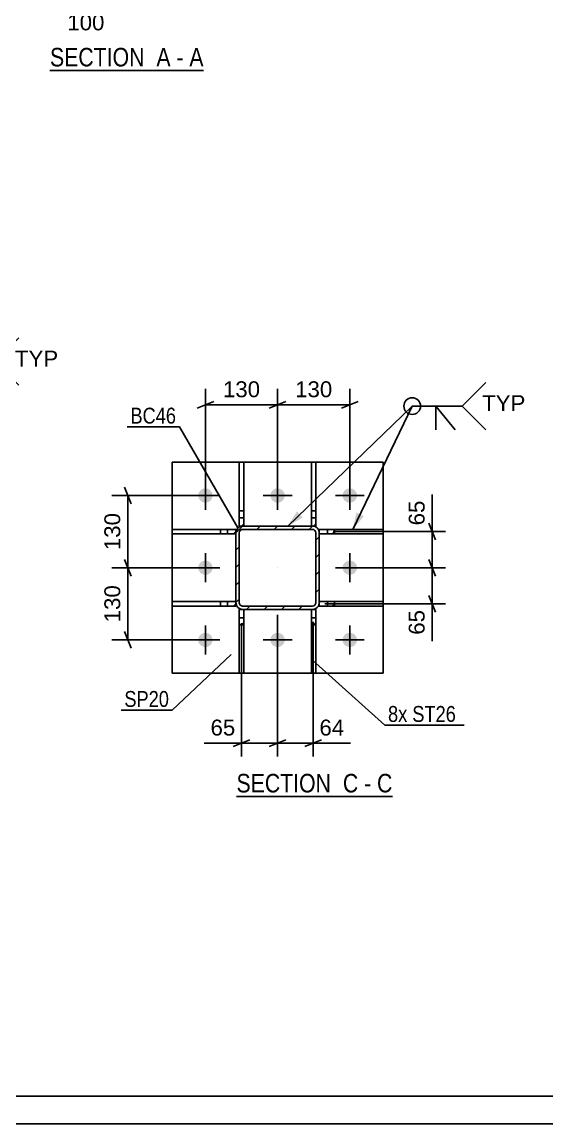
# Model space of a CAD drawing. Header units: millimetres. Extents: x -297 to 544, y -221 to 373.
# Drawn here: x -186.8 to -92.3, y -221.2 to -22.8 of the extents above; entities that cross this region are included whole.
import ezdxf

# ---------------------------------------------------------------- set-up
doc = ezdxf.new("R2010")
doc.units = ezdxf.units.MM
doc.linetypes.add('DXK_LINE_DOT2', pattern=[3.9198, 1.9599, -1.9599])
doc.linetypes.add('DXK_LINE_DOT3', pattern=[5.9187, 2.979, -0.9799, 0.9799, -0.9799])
doc.styles.add('Arial', font='ARIAL.TTF', dxfattribs={"height": 0.2})
doc.styles.add('Arial Narrow', font='ARIALN.TTF', dxfattribs={"height": 0.2})

# ---------------------------------------------------------------- blocks, each defined once
blk = doc.blocks.new('Unknown-284934218-1133')
at = {"color": 5, "linetype": 'Continuous'}
for p, q in [((-291.68, -216.23), (539.32, -216.23)), ((-296.68, -221.23), (544.32, -221.23))]:
    blk.add_line(p, q, dxfattribs=at)
blk = doc.blocks.new('Unknown-284934218-12 - 1900')
at = {"color": 6, "linetype": 'Continuous'}
blk.add_line((-181.77, -31.51), (-154.12, -31.51), dxfattribs=at)
at = {"color": 0, "linetype": 'Continuous'}
for points in [[(-163.66, -30.76), (-163.66, -27.26), (-181.77, -27.26), (-181.77, -30.76)], [(-160.06, -30.76), (-160.06, -27.26), (-162.61, -27.26), (-162.61, -30.76)], [(-157.73, -30.76), (-157.73, -27.26), (-159.01, -27.26), (-159.01, -30.76)], [(-154.12, -30.76), (-154.12, -27.26), (-156.68, -27.26), (-156.68, -30.76)]]:
    blk.add_wipeout(points, dxfattribs=at)
at = {"color": 7, "linetype": 'Continuous', "style": 'Arial Narrow'}
for s, p in [('SECTION ', (-181.77, -30.76)), ('A', (-162.61, -30.76)), ('A', (-156.68, -30.76)), ('-', (-159.01, -30.76))]:
    blk.add_text(s, height=3.34, dxfattribs=at).set_placement(p)
blk = doc.blocks.new('Unknown-284934218-14 - 9223')
at = {"color": 6, "linetype": 'Continuous'}
blk.add_line((-148.19, -162.27), (-120.12, -162.27), dxfattribs=at)
at = {"color": 0, "linetype": 'Continuous'}
for points in [[(-130.08, -161.52), (-130.08, -158.02), (-148.19, -158.02), (-148.19, -161.52)], [(-126.26, -161.52), (-126.26, -158.02), (-129.03, -158.02), (-129.03, -161.52)], [(-123.94, -161.52), (-123.94, -158.02), (-125.21, -158.02), (-125.21, -161.52)], [(-120.12, -161.52), (-120.12, -158.02), (-122.89, -158.02), (-122.89, -161.52)]]:
    blk.add_wipeout(points, dxfattribs=at)
at = {"color": 7, "linetype": 'Continuous', "style": 'Arial Narrow'}
for s, p in [('SECTION ', (-148.19, -161.52)), ('C', (-129.03, -161.52)), ('C', (-122.89, -161.52)), ('-', (-125.21, -161.52))]:
    blk.add_text(s, height=3.34, dxfattribs=at).set_placement(p)
blk = doc.blocks.new('Part-284934218-9298 - 9223')
at = {"linetype": 'Continuous'}
h = blk.add_hatch(dxfattribs=at)
h.set_pattern_fill('', scale=0.7, style=0, pattern_type=0)
h.set_pattern_definition([(45, (-151.0557, -114.149), (-1.5715, 1.5715), [])])
h.paths.add_polyline_path([(-148.29, -114.15), (-151.06, -114.15), (-151.06, -114.95), (-148.29, -114.95)])
at = {"color": 2, "linetype": 'Continuous'}
for p, q in [((-159.79, -114.15), (-151.06, -114.15)), ((-159.79, -114.95), (-159.79, -114.15)), ((-159.79, -114.95), (-151.06, -114.95)), ((-148.29, -114.15), (-151.06, -114.15)), ((-151.06, -114.15), (-151.06, -114.95)), ((-151.06, -114.95), (-148.29, -114.95)), ((-148.29, -114.95), (-148.29, -114.15))]:
    blk.add_line(p, q, dxfattribs=at)
at = {"color": 7, "linetype": 'DXK_LINE_DOT2'}
for p, q in [((-151.06, -114.15), (-148.29, -114.15)), ((-151.06, -114.95), (-148.29, -114.95)), ((-149.79, -114.95), (-149.79, -114.15)), ((-148.29, -114.95), (-148.29, -114.15))]:
    blk.add_line(p, q, dxfattribs=at)
blk = doc.blocks.new('Part-284934218-9300 - 9223')
at = {"linetype": 'Continuous'}
h = blk.add_hatch(dxfattribs=at)
h.set_pattern_fill('', scale=0.7, style=0, pattern_type=0)
h.set_pattern_definition([(45, (-133.294, -114.149), (-1.5715, 1.5715), [])])
h.paths.add_polyline_path([(-130.53, -114.15), (-133.29, -114.15), (-133.29, -114.95), (-130.53, -114.95)])
at = {"color": 7, "linetype": 'DXK_LINE_DOT2'}
for p, q in [((-130.53, -114.15), (-133.29, -114.15)), ((-133.29, -114.95), (-133.29, -114.15)), ((-130.53, -114.95), (-133.29, -114.95)), ((-131.79, -114.95), (-131.79, -114.15))]:
    blk.add_line(p, q, dxfattribs=at)
at = {"color": 2, "linetype": 'Continuous'}
for p, q in [((-133.29, -114.15), (-130.53, -114.15)), ((-133.29, -114.95), (-133.29, -114.15)), ((-130.53, -114.95), (-133.29, -114.95)), ((-130.53, -114.15), (-121.79, -114.15)), ((-130.53, -114.15), (-130.53, -114.95)), ((-121.79, -114.95), (-130.53, -114.95)), ((-121.79, -114.15), (-121.79, -114.95))]:
    blk.add_line(p, q, dxfattribs=at)
blk = doc.blocks.new('Part-284934218-9252 - 9223')
at = {"linetype": 'Continuous'}
h = blk.add_hatch(dxfattribs=at)
h.set_pattern_fill('', scale=0.7, style=0, pattern_type=0)
h.set_pattern_definition([(45, (-147.094, -113.5487), (-1.57154, 1.57154), [])])
h.paths.add_polyline_path([(-134.49, -113.55), (-147.09, -113.55), (-147.55, -113.64), (-147.94, -113.9), (-148.2, -114.29), (-148.29, -114.75), (-148.29, -127.35), (-148.2, -127.81), (-147.94, -128.2), (-147.55, -128.46), (-147.09, -128.55), (-134.49, -128.55), (-134.03, -128.46), (-133.65, -128.2), (-133.39, -127.81), (-133.29, -127.35), (-133.29, -114.75), (-133.39, -114.29), (-133.65, -113.9), (-134.03, -113.64)])
h.paths.add_polyline_path([(-133.94, -114.52), (-133.89, -114.75), (-133.89, -127.35), (-133.94, -127.58), (-134.07, -127.77), (-134.26, -127.9), (-134.49, -127.95), (-147.09, -127.95), (-147.32, -127.9), (-147.52, -127.77), (-147.65, -127.58), (-147.69, -127.35), (-147.69, -114.75), (-147.65, -114.52), (-147.52, -114.32), (-147.32, -114.19), (-147.09, -114.15), (-134.49, -114.15), (-134.26, -114.19), (-134.07, -114.32)])
at = {"color": 7, "linetype": 'DXK_LINE_DOT2'}
for p, q in [((-148.29, -114.75), (-148.2, -114.29)), ((-148.29, -127.35), (-148.29, -114.75)), ((-147.65, -114.52), (-147.69, -114.75)), ((-147.69, -127.35), (-147.69, -114.75)), ((-147.52, -114.32), (-147.65, -114.52)), ((-147.55, -113.64), (-147.09, -113.55)), ((-147.32, -114.19), (-147.52, -114.32)), ((-147.09, -114.15), (-147.32, -114.19)), ((-147.09, -113.55), (-134.49, -113.55)), ((-147.09, -114.15), (-134.49, -114.15)), ((-134.49, -113.55), (-134.03, -113.64)), ((-134.26, -114.19), (-134.49, -114.15)), ((-134.07, -114.32), (-134.26, -114.19)), ((-133.94, -114.52), (-134.07, -114.32)), ((-133.89, -114.75), (-133.94, -114.52)), ((-133.89, -127.35), (-133.89, -114.75)), ((-133.39, -114.29), (-133.29, -114.75)), ((-133.29, -127.35), (-133.29, -114.75)), ((-148.2, -127.81), (-148.29, -127.35)), ((-147.69, -127.35), (-147.65, -127.58)), ((-147.65, -127.58), (-147.52, -127.77)), ((-147.09, -128.55), (-147.55, -128.46)), ((-147.52, -127.77), (-147.32, -127.9)), ((-147.32, -127.9), (-147.09, -127.95)), ((-147.09, -127.95), (-134.49, -127.95)), ((-147.09, -128.55), (-134.49, -128.55)), ((-134.49, -127.95), (-134.26, -127.9)), ((-134.03, -128.46), (-134.49, -128.55)), ((-134.26, -127.9), (-134.07, -127.77)), ((-134.07, -127.77), (-133.94, -127.58)), ((-133.94, -127.58), (-133.89, -127.35)), ((-133.29, -127.35), (-133.39, -127.81))]:
    blk.add_line(p, q, dxfattribs=at)
at = {"color": 2, "linetype": 'Continuous'}
for p, q in [((-148.2, -114.29), (-148.29, -114.75)), ((-148.29, -127.35), (-148.29, -114.75)), ((-147.69, -114.75), (-147.65, -114.52)), ((-147.69, -127.35), (-147.69, -114.75)), ((-147.65, -114.52), (-147.52, -114.32)), ((-147.09, -113.55), (-147.55, -113.64)), ((-147.52, -114.32), (-147.32, -114.19)), ((-147.32, -114.19), (-147.09, -114.15)), ((-147.09, -113.55), (-134.49, -113.55)), ((-147.09, -114.15), (-134.49, -114.15)), ((-134.03, -113.64), (-134.49, -113.55)), ((-134.49, -114.15), (-134.26, -114.19)), ((-134.26, -114.19), (-134.07, -114.32)), ((-134.07, -114.32), (-133.94, -114.52)), ((-133.94, -114.52), (-133.89, -114.75)), ((-133.89, -127.35), (-133.89, -114.75)), ((-133.29, -114.75), (-133.39, -114.29)), ((-133.29, -127.35), (-133.29, -114.75)), ((-148.29, -127.35), (-148.2, -127.81)), ((-147.65, -127.58), (-147.69, -127.35)), ((-147.52, -127.77), (-147.65, -127.58)), ((-147.55, -128.46), (-147.09, -128.55)), ((-147.32, -127.9), (-147.52, -127.77)), ((-147.09, -127.95), (-147.32, -127.9)), ((-147.09, -127.95), (-134.49, -127.95)), ((-147.09, -128.55), (-134.49, -128.55)), ((-134.26, -127.9), (-134.49, -127.95)), ((-134.49, -128.55), (-134.03, -128.46)), ((-134.07, -127.77), (-134.26, -127.9)), ((-133.94, -127.58), (-134.07, -127.77)), ((-133.89, -127.35), (-133.94, -127.58)), ((-133.39, -127.81), (-133.29, -127.35))]:
    blk.add_line(p, q, dxfattribs=at)
at = {"color": 7, "linetype": 'DXK_LINE_DOT3'}
blk.add_line((-140.79, -121.05), (-140.79, -121.05), dxfattribs=at)
at = {"color": 7, "linetype": 'DXK_LINE_DOT2'}
for centre, start, end in [((-147.09, -114.75), 112.5, 157.5), ((-134.49, -114.75), 22.5, 67.5), ((-147.09, -127.35), 202.5, 247.5), ((-134.49, -127.35), 292.5, 337.5)]:
    blk.add_arc(centre, 1.2, start, end, dxfattribs=at)
at = {"color": 2, "linetype": 'Continuous'}
for centre, start, end in [((-147.09, -114.75), 112.5, 157.5), ((-134.49, -114.75), 22.5, 67.5), ((-147.09, -127.35), 202.5, 247.5), ((-134.49, -127.35), 292.5, 337.5)]:
    blk.add_arc(centre, 1.2, start, end, dxfattribs=at)
blk = doc.blocks.new('Part-284934218-9302 - 9223')
at = {"linetype": 'Continuous'}
h = blk.add_hatch(dxfattribs=at)
h.set_pattern_fill('', scale=0.7, style=0, pattern_type=0)
h.set_pattern_definition([(45, (-134.694, -128.5487), (-1.5715, 1.5715), [])])
h.paths.add_polyline_path([(-133.89, -128.55), (-134.69, -128.55), (-134.69, -131.31), (-133.89, -131.31)])
at = {"color": 7, "linetype": 'DXK_LINE_DOT2'}
for p, q in [((-134.69, -131.31), (-134.69, -128.55)), ((-134.69, -128.55), (-133.89, -128.55)), ((-133.89, -128.55), (-133.89, -131.31)), ((-134.69, -130.05), (-133.89, -130.05))]:
    blk.add_line(p, q, dxfattribs=at)
at = {"color": 2, "linetype": 'Continuous'}
for p, q in [((-134.69, -131.31), (-134.69, -128.55)), ((-134.69, -128.55), (-133.89, -128.55)), ((-133.89, -128.55), (-133.89, -131.31)), ((-134.69, -140.05), (-134.69, -131.31)), ((-133.89, -131.31), (-134.69, -131.31)), ((-133.89, -131.31), (-133.89, -140.05)), ((-133.89, -140.05), (-134.69, -140.05))]:
    blk.add_line(p, q, dxfattribs=at)
blk = doc.blocks.new('Part-284934218-9254 - 9223')
at = {"color": 2, "linetype": 'Continuous'}
for p, q in [((-121.79, -102.05), (-159.79, -102.05)), ((-159.79, -102.05), (-159.79, -140.05)), ((-121.79, -102.05), (-121.79, -140.05)), ((-121.79, -140.05), (-159.79, -140.05))]:
    blk.add_line(p, q, dxfattribs=at)
blk = doc.blocks.new('Part-284934218-9297 - 9223')
at = {"linetype": 'Continuous'}
h = blk.add_hatch(dxfattribs=at)
h.set_pattern_fill('', scale=0.7, style=0, pattern_type=0)
h.set_pattern_definition([(45, (-151.0557, -127.1484), (-1.5715, 1.5715), [])])
h.paths.add_polyline_path([(-148.29, -127.15), (-151.06, -127.15), (-151.06, -127.95), (-148.29, -127.95)])
at = {"color": 2, "linetype": 'Continuous'}
for p, q in [((-159.79, -127.15), (-151.06, -127.15)), ((-159.79, -127.95), (-159.79, -127.15)), ((-159.79, -127.95), (-151.06, -127.95)), ((-148.29, -127.15), (-151.06, -127.15)), ((-151.06, -127.15), (-151.06, -127.95)), ((-151.06, -127.95), (-148.29, -127.95)), ((-148.29, -127.95), (-148.29, -127.15))]:
    blk.add_line(p, q, dxfattribs=at)
at = {"color": 7, "linetype": 'DXK_LINE_DOT2'}
for p, q in [((-151.06, -127.15), (-148.29, -127.15)), ((-151.06, -127.95), (-148.29, -127.95)), ((-149.79, -127.95), (-149.79, -127.15)), ((-148.29, -127.95), (-148.29, -127.15))]:
    blk.add_line(p, q, dxfattribs=at)
blk = doc.blocks.new('Part-284934218-9299 - 9223')
at = {"linetype": 'Continuous'}
h = blk.add_hatch(dxfattribs=at)
h.set_pattern_fill('', scale=0.7, style=0, pattern_type=0)
h.set_pattern_definition([(45, (-133.294, -127.1484), (-1.5715, 1.5715), [])])
h.paths.add_polyline_path([(-130.53, -127.15), (-133.29, -127.15), (-133.29, -127.95), (-130.53, -127.95)])
at = {"color": 7, "linetype": 'DXK_LINE_DOT2'}
for p, q in [((-130.53, -127.15), (-133.29, -127.15)), ((-133.29, -127.95), (-133.29, -127.15)), ((-130.53, -127.95), (-133.29, -127.95)), ((-131.79, -127.95), (-131.79, -127.15))]:
    blk.add_line(p, q, dxfattribs=at)
at = {"color": 2, "linetype": 'Continuous'}
for p, q in [((-133.29, -127.15), (-130.53, -127.15)), ((-133.29, -127.95), (-133.29, -127.15)), ((-130.53, -127.95), (-133.29, -127.95)), ((-130.53, -127.15), (-121.79, -127.15)), ((-130.53, -127.15), (-130.53, -127.95)), ((-121.79, -127.95), (-130.53, -127.95)), ((-121.79, -127.15), (-121.79, -127.95))]:
    blk.add_line(p, q, dxfattribs=at)
blk = doc.blocks.new('Part-284934218-9301 - 9223')
at = {"linetype": 'Continuous'}
h = blk.add_hatch(dxfattribs=at)
h.set_pattern_fill('', scale=0.7, style=0, pattern_type=0)
h.set_pattern_definition([(45, (-147.694, -128.5487), (-1.5715, 1.5715), [])])
h.paths.add_polyline_path([(-146.89, -128.55), (-147.69, -128.55), (-147.69, -131.31), (-146.89, -131.31)])
at = {"color": 7, "linetype": 'DXK_LINE_DOT2'}
for p, q in [((-147.69, -131.31), (-147.69, -128.55)), ((-147.69, -128.55), (-146.89, -128.55)), ((-146.89, -128.55), (-146.89, -131.31)), ((-147.69, -130.05), (-146.89, -130.05))]:
    blk.add_line(p, q, dxfattribs=at)
at = {"color": 2, "linetype": 'Continuous'}
for p, q in [((-147.69, -131.31), (-147.69, -128.55)), ((-147.69, -128.55), (-146.89, -128.55)), ((-146.89, -128.55), (-146.89, -131.31)), ((-147.69, -140.05), (-147.69, -131.31)), ((-146.89, -131.31), (-147.69, -131.31)), ((-146.89, -131.31), (-146.89, -140.05)), ((-146.89, -140.05), (-147.69, -140.05))]:
    blk.add_line(p, q, dxfattribs=at)
blk = doc.blocks.new('Part-284934218-9303 - 9223')
at = {"linetype": 'Continuous'}
h = blk.add_hatch(dxfattribs=at)
h.set_pattern_fill('', scale=0.7, style=0, pattern_type=0)
h.set_pattern_definition([(45, (-147.694, -110.7873), (-1.5715, 1.5715), [])])
h.paths.add_polyline_path([(-146.89, -110.79), (-147.69, -110.79), (-147.69, -113.55), (-146.89, -113.55)])
at = {"color": 2, "linetype": 'Continuous'}
for p, q in [((-147.69, -102.05), (-147.69, -110.79)), ((-147.69, -102.05), (-146.89, -102.05)), ((-146.89, -102.05), (-146.89, -110.79)), ((-146.89, -110.79), (-147.69, -110.79)), ((-147.69, -110.79), (-147.69, -113.55)), ((-146.89, -113.55), (-146.89, -110.79)), ((-147.69, -113.55), (-146.89, -113.55))]:
    blk.add_line(p, q, dxfattribs=at)
at = {"color": 7, "linetype": 'DXK_LINE_DOT2'}
for p, q in [((-147.69, -110.79), (-147.69, -113.55)), ((-146.89, -110.79), (-146.89, -113.55)), ((-147.69, -112.05), (-146.89, -112.05)), ((-147.69, -113.55), (-146.89, -113.55))]:
    blk.add_line(p, q, dxfattribs=at)
blk = doc.blocks.new('Part-284934218-9304 - 9223')
at = {"linetype": 'Continuous'}
h = blk.add_hatch(dxfattribs=at)
h.set_pattern_fill('', scale=0.7, style=0, pattern_type=0)
h.set_pattern_definition([(45, (-134.694, -110.7873), (-1.5715, 1.5715), [])])
h.paths.add_polyline_path([(-133.89, -110.79), (-134.69, -110.79), (-134.69, -113.55), (-133.89, -113.55)])
at = {"color": 2, "linetype": 'Continuous'}
for p, q in [((-134.69, -102.05), (-134.69, -110.79)), ((-134.69, -102.05), (-133.89, -102.05)), ((-133.89, -102.05), (-133.89, -110.79)), ((-133.89, -110.79), (-134.69, -110.79)), ((-134.69, -110.79), (-134.69, -113.55)), ((-133.89, -113.55), (-133.89, -110.79)), ((-134.69, -113.55), (-133.89, -113.55))]:
    blk.add_line(p, q, dxfattribs=at)
at = {"color": 7, "linetype": 'DXK_LINE_DOT2'}
for p, q in [((-134.69, -110.79), (-134.69, -113.55)), ((-133.89, -110.79), (-133.89, -113.55)), ((-134.69, -112.05), (-133.89, -112.05)), ((-134.69, -113.55), (-133.89, -113.55))]:
    blk.add_line(p, q, dxfattribs=at)
blk = doc.blocks.new('Bolt-284934218-9310 - 9223')
at = {"linetype": 'Continuous'}
for points in [[(-153.79, -109.35, -1), (-153.79, -106.75, -1)], [(-140.79, -109.35, -1), (-140.79, -106.75, -1)], [(-127.79, -109.35, -1), (-127.79, -106.75, -1)], [(-153.79, -122.35, -1), (-153.79, -119.75, -1)], [(-127.79, -122.35, -1), (-127.79, -119.75, -1)], [(-153.79, -135.35, -1), (-153.79, -132.75, -1)], [(-140.79, -135.35, -1), (-140.79, -132.75, -1)], [(-127.79, -135.35, -1), (-127.79, -132.75, -1)]]:
    blk.add_hatch(color=1, dxfattribs=at).paths.add_polyline_path(points)
at = {"color": 1, "linetype": 'Continuous'}
for p, q in [((-153.79, -105.45), (-153.79, -110.65)), ((-140.79, -105.45), (-140.79, -110.65)), ((-127.79, -105.45), (-127.79, -110.65)), ((-151.19, -108.05), (-156.39, -108.05)), ((-138.19, -108.05), (-143.39, -108.05)), ((-125.19, -108.05), (-130.39, -108.05)), ((-153.79, -118.45), (-153.79, -123.65)), ((-127.79, -118.45), (-127.79, -123.65)), ((-151.19, -121.05), (-156.39, -121.05)), ((-125.19, -121.05), (-130.39, -121.05)), ((-153.79, -131.45), (-153.79, -136.65)), ((-140.79, -131.45), (-140.79, -136.65)), ((-127.79, -131.45), (-127.79, -136.65)), ((-151.19, -134.05), (-156.39, -134.05)), ((-138.19, -134.05), (-143.39, -134.05)), ((-125.19, -134.05), (-130.39, -134.05))]:
    blk.add_line(p, q, dxfattribs=at)
blk = doc.blocks.new('StraightDimension-284934218-8243 - 1900')
at = {"color": 7, "linetype": 'Continuous'}
for p, q in [((-172.81, -1), (-172.81, -22.76)), ((-177.81, -3.2), (-177.81, -22.76)), ((-179.31, -20.51), (-176.31, -19.31)), ((-171.31, -19.31), (-174.31, -20.51)), ((-177.81, -19.91), (-172.81, -19.91))]:
    blk.add_line(p, q, dxfattribs=at)
at = {"color": 0}
blk.add_wipeout([(-171.38, -24.86), (-171.38, -20.66), (-179.25, -20.66), (-179.25, -24.86)], dxfattribs=at)
at = {"color": 3, "style": 'Arial'}
blk.add_text('100', height=2.865, dxfattribs=at).set_placement((-178.65, -24.26))
blk = doc.blocks.new('StraightDimension-284934218-20881 - 9223')
at = {"color": 7, "linetype": 'Continuous'}
for p, q in [((-167.17, -109.55), (-168.37, -106.55)), ((-154.79, -108.05), (-170.62, -108.05)), ((-167.77, -121.05), (-167.77, -108.05)), ((-154.79, -121.05), (-170.62, -121.05)), ((-168.37, -119.55), (-167.17, -122.55))]:
    blk.add_line(p, q, dxfattribs=at)
at = {"color": 0}
blk.add_wipeout([(-168.52, -110.61), (-172.72, -110.61), (-172.72, -118.48), (-168.52, -118.48)], dxfattribs=at)
at = {"color": 3, "style": 'Arial'}
blk.add_text('130', height=2.865, rotation=90.0002, dxfattribs=at).set_placement((-169.12, -117.88))
blk = doc.blocks.new('StraightDimension-284934218-20877 - 9223')
at = {"color": 7, "linetype": 'Continuous'}
for p, q in [((-140.79, -107.05), (-140.79, -88.84)), ((-127.79, -107.05), (-127.79, -88.84)), ((-139.29, -91.09), (-142.29, -92.29)), ((-129.29, -92.29), (-126.29, -91.09)), ((-140.79, -91.69), (-127.79, -91.69))]:
    blk.add_line(p, q, dxfattribs=at)
at = {"color": 0}
blk.add_wipeout([(-130.36, -90.94), (-130.36, -86.74), (-138.23, -86.74), (-138.23, -90.94)], dxfattribs=at)
at = {"color": 3, "style": 'Arial'}
blk.add_text('130', height=2.865, dxfattribs=at).set_placement((-137.63, -90.34))
blk = doc.blocks.new('StraightDimension-284934218-10614 - 9223')
at = {"color": 7, "linetype": 'Continuous'}
for p, q in [((-140.79, -129.55), (-140.79, -155.02)), ((-134.39, -130.82), (-134.39, -155.02)), ((-142.29, -153.22), (-139.29, -152.02)), ((-140.79, -152.62), (-134.39, -152.62)), ((-132.89, -152.02), (-135.89, -153.22))]:
    blk.add_line(p, q, dxfattribs=at)
at = {"color": 0}
blk.add_wipeout([(-128.21, -151.87), (-128.21, -147.67), (-133.86, -147.67), (-133.86, -151.87)], dxfattribs=at)
at = {"color": 7, "linetype": 'Continuous'}
blk.add_line((-134.39, -152.62), (-127.69, -152.62), dxfattribs=at)
blk.add_line((-134.39, -152.62), (-127.69, -152.62), dxfattribs=at)
at = {"color": 3, "style": 'Arial'}
blk.add_text('64', height=2.865, dxfattribs=at).set_placement((-133.26, -151.27))
blk = doc.blocks.new('StraightDimension-284934218-10615 - 9223')
at = {"color": 7, "linetype": 'Continuous'}
for p, q in [((-140.79, -129.55), (-140.79, -155.02)), ((-147.29, -131.05), (-147.29, -155.02)), ((-148.79, -153.22), (-145.79, -152.02)), ((-147.29, -152.62), (-140.79, -152.62)), ((-139.29, -152.02), (-142.29, -153.22))]:
    blk.add_line(p, q, dxfattribs=at)
at = {"color": 0}
blk.add_wipeout([(-147.82, -151.87), (-147.82, -147.67), (-153.47, -147.67), (-153.47, -151.87)], dxfattribs=at)
at = {"color": 7, "linetype": 'Continuous'}
blk.add_line((-147.29, -152.62), (-153.99, -152.62), dxfattribs=at)
blk.add_line((-147.29, -152.62), (-153.99, -152.62), dxfattribs=at)
at = {"color": 3, "style": 'Arial'}
blk.add_text('65', height=2.865, dxfattribs=at).set_placement((-152.87, -151.27))
blk = doc.blocks.new('StraightDimension-284934218-10630 - 9223')
at = {"color": 7, "linetype": 'Continuous'}
for p, q in [((-113.57, -113.05), (-112.37, -116.05)), ((-130.79, -114.55), (-110.57, -114.55)), ((-112.97, -121.05), (-112.97, -114.55)), ((-126.79, -121.05), (-110.57, -121.05)), ((-112.37, -122.55), (-113.57, -119.55))]:
    blk.add_line(p, q, dxfattribs=at)
at = {"color": 0}
blk.add_wipeout([(-113.72, -108.38), (-117.92, -108.38), (-117.92, -114.02), (-113.72, -114.02)], dxfattribs=at)
at = {"color": 7, "linetype": 'Continuous'}
blk.add_line((-112.97, -114.55), (-112.97, -107.85), dxfattribs=at)
blk.add_line((-112.97, -114.55), (-112.97, -107.85), dxfattribs=at)
at = {"color": 3, "style": 'Arial'}
blk.add_text('65', height=2.865, rotation=90.0002, dxfattribs=at).set_placement((-114.32, -113.42))
blk = doc.blocks.new('StraightDimension-284934218-10631 - 9223')
at = {"color": 7, "linetype": 'Continuous'}
for p, q in [((-126.79, -121.05), (-110.57, -121.05)), ((-113.57, -119.55), (-112.37, -122.55)), ((-112.97, -127.55), (-112.97, -121.05)), ((-112.37, -129.05), (-113.57, -126.05)), ((-132.29, -127.55), (-110.57, -127.55))]:
    blk.add_line(p, q, dxfattribs=at)
at = {"color": 0}
blk.add_wipeout([(-113.72, -128.07), (-117.92, -128.07), (-117.92, -133.72), (-113.72, -133.72)], dxfattribs=at)
at = {"color": 7, "linetype": 'Continuous'}
blk.add_line((-112.97, -127.55), (-112.97, -134.25), dxfattribs=at)
blk.add_line((-112.97, -127.55), (-112.97, -134.25), dxfattribs=at)
at = {"color": 3, "style": 'Arial'}
blk.add_text('65', height=2.865, rotation=90.0002, dxfattribs=at).set_placement((-114.32, -133.12))
blk = doc.blocks.new('StraightDimension-284934218-20875 - 9223')
at = {"color": 7, "linetype": 'Continuous'}
for p, q in [((-153.79, -107.05), (-153.79, -88.84)), ((-140.79, -107.05), (-140.79, -88.84)), ((-152.29, -91.09), (-155.29, -92.29)), ((-142.29, -92.29), (-139.29, -91.09)), ((-153.79, -91.69), (-140.79, -91.69))]:
    blk.add_line(p, q, dxfattribs=at)
at = {"color": 0}
blk.add_wipeout([(-143.36, -90.94), (-143.36, -86.74), (-151.23, -86.74), (-151.23, -90.94)], dxfattribs=at)
at = {"color": 3, "style": 'Arial'}
blk.add_text('130', height=2.865, dxfattribs=at).set_placement((-150.63, -90.34))
blk = doc.blocks.new('StraightDimension-284934218-20879 - 9223')
at = {"color": 7, "linetype": 'Continuous'}
for p, q in [((-154.79, -121.05), (-170.62, -121.05)), ((-167.17, -122.55), (-168.37, -119.55)), ((-167.77, -134.05), (-167.77, -121.05)), ((-168.37, -132.55), (-167.17, -135.55)), ((-154.79, -134.05), (-170.62, -134.05))]:
    blk.add_line(p, q, dxfattribs=at)
at = {"color": 0}
blk.add_wipeout([(-168.52, -123.61), (-172.72, -123.61), (-172.72, -131.48), (-168.52, -131.48)], dxfattribs=at)
at = {"color": 3, "style": 'Arial'}
blk.add_text('130', height=2.865, rotation=90.0002, dxfattribs=at).set_placement((-169.12, -130.88))
blk = doc.blocks.new('WeldMark-284934218-10796 - 2558')
at = {"linetype": 'Continuous'}
for points in [[(-214.28, -95.87), (-217.09, -97.17), (-215.23, -94.7)], [(-203.37, -96.8), (-204.87, -99.5), (-204.81, -96.41)]]:
    blk.add_hatch(color=30, dxfattribs=at).paths.add_polyline_path(points)
at = {"color": 30, "linetype": 'Continuous'}
for p, q in [((-217.09, -97.17), (-200.68, -83.91)), ((-204.87, -99.5), (-200.68, -83.91)), ((-200.68, -83.91), (-191.68, -83.91))]:
    blk.add_line(p, q, dxfattribs=at)
at = {"color": 3, "linetype": 'Continuous'}
for q in [(-192.97, -88.19), (-196.4, -88.19)]:
    blk.add_line((-196.4, -83.91), q, dxfattribs=at)
for start, end in [(90, 270), (270, 90)]:
    blk.add_arc((-200.68, -83.91), 1.5, start, end, dxfattribs=at)
at = {"color": 0, "linetype": 'Continuous'}
blk.add_wipeout([(-180.31, -84.81), (-180.31, -81.81), (-188.08, -81.81), (-188.08, -84.81)], dxfattribs=at)
blk.add_wipeout([(-180.31, -84.81), (-180.31, -81.81), (-188.08, -81.81), (-188.08, -84.81)], dxfattribs=at)
at = {"color": 3, "linetype": 'Continuous'}
for q in [(-187.4, -79.62), (-187.4, -88.19)]:
    blk.add_line((-191.68, -83.91), q, dxfattribs=at)
at = {"color": 3, "linetype": 'Continuous', "style": 'Arial'}
blk.add_text('TYP', height=2.865, dxfattribs=at).set_placement((-188.08, -84.81))
blk = doc.blocks.new('Mark-284934218-10643 - 9223')
at = {"color": 0}
blk.add_wipeout([(-159.07, -95.09), (-159.07, -92.09), (-167.29, -92.09), (-167.29, -95.09)], dxfattribs=at)
blk.add_wipeout([(-159.07, -95.09), (-159.07, -92.09), (-167.29, -92.09), (-167.29, -95.09)], dxfattribs=at)
at = {"color": 30, "linetype": 'Continuous'}
for p in [(-167.89, -95.69), (-147.97, -113.87)]:
    blk.add_line(p, (-158.47, -95.69), dxfattribs=at)
at = {"color": 3, "style": 'Arial Narrow'}
blk.add_text('BC46', height=2.863, dxfattribs=at).set_placement((-167.29, -95.09))
blk = doc.blocks.new('MarkSet-284934218-10713 - 9223')
at = {"color": 0}
blk.add_wipeout([(-117.44, -148.82), (-117.44, -145.82), (-120.91, -145.82), (-120.91, -148.82)], dxfattribs=at)
blk.add_wipeout([(-117.44, -148.82), (-117.44, -145.82), (-120.91, -145.82), (-120.91, -148.82)], dxfattribs=at)
at = {"color": 30, "linetype": 'Continuous'}
blk.add_line((-134.5, -137.72), (-121.51, -149.42), dxfattribs=at)
at = {"color": 0}
blk.add_wipeout([(-108.69, -148.82), (-108.69, -145.82), (-116.54, -145.82), (-116.54, -148.82)], dxfattribs=at)
blk.add_wipeout([(-108.69, -148.82), (-108.69, -145.82), (-116.54, -145.82), (-116.54, -148.82)], dxfattribs=at)
at = {"color": 30, "linetype": 'Continuous'}
blk.add_line((-121.51, -149.42), (-107.19, -149.42), dxfattribs=at)
at = {"color": 3, "style": 'Arial Narrow'}
for s, p in [('8x', (-120.91, -148.82)), ('ST26', (-116.54, -148.82))]:
    blk.add_text(s, height=2.863, dxfattribs=at).set_placement(p)
blk = doc.blocks.new('Mark-284934218-10725 - 9223')
at = {"color": 0}
blk.add_wipeout([(-160.35, -146.12), (-160.35, -143.12), (-168.38, -143.12), (-168.38, -146.12)], dxfattribs=at)
blk.add_wipeout([(-160.35, -146.12), (-160.35, -143.12), (-168.38, -143.12), (-168.38, -146.12)], dxfattribs=at)
at = {"color": 30, "linetype": 'Continuous'}
for p in [(-149.14, -136.69), (-168.98, -146.72)]:
    blk.add_line(p, (-159.75, -146.72), dxfattribs=at)
at = {"color": 3, "style": 'Arial Narrow'}
blk.add_text('SP20', height=2.863, dxfattribs=at).set_placement((-168.38, -146.12))
blk = doc.blocks.new('WeldMark-284934218-10752 - 9223')
at = {"linetype": 'Continuous'}
for points in [[(-136.27, -112.01), (-138.95, -113.55), (-137.31, -110.93)], [(-125.26, -111.77), (-127.23, -114.15), (-126.61, -111.12)]]:
    blk.add_hatch(color=30, dxfattribs=at).paths.add_polyline_path(points)
at = {"color": 30, "linetype": 'Continuous'}
for p, q in [((-138.95, -113.55), (-116.56, -91.94)), ((-127.23, -114.15), (-116.56, -91.94)), ((-116.56, -91.94), (-107.56, -91.94))]:
    blk.add_line(p, q, dxfattribs=at)
at = {"color": 3, "linetype": 'Continuous'}
for q in [(-108.85, -96.23), (-112.28, -96.23)]:
    blk.add_line((-112.28, -91.94), q, dxfattribs=at)
for start, end in [(90, 270), (270, 90)]:
    blk.add_arc((-116.56, -91.94), 1.5, start, end, dxfattribs=at)
at = {"color": 0, "linetype": 'Continuous'}
blk.add_wipeout([(-96.19, -92.84), (-96.19, -89.84), (-103.96, -89.84), (-103.96, -92.84)], dxfattribs=at)
blk.add_wipeout([(-96.19, -92.84), (-96.19, -89.84), (-103.96, -89.84), (-103.96, -92.84)], dxfattribs=at)
at = {"color": 3, "linetype": 'Continuous'}
for q in [(-103.28, -87.66), (-103.28, -96.23)]:
    blk.add_line((-107.56, -91.94), q, dxfattribs=at)
at = {"color": 3, "linetype": 'Continuous', "style": 'Arial'}
blk.add_text('TYP', height=2.865, dxfattribs=at).set_placement((-103.96, -92.84))

msp = doc.modelspace()

# ---------------------------------------------------------------- block references
for name in ['Unknown-284934218-1133', 'Part-284934218-9254 - 9223', 'Part-284934218-9303 - 9223', 'Part-284934218-9304 - 9223', 'Bolt-284934218-9310 - 9223', 'Part-284934218-9298 - 9223', 'Part-284934218-9252 - 9223', 'Part-284934218-9300 - 9223', 'Part-284934218-9297 - 9223', 'Part-284934218-9301 - 9223', 'Part-284934218-9302 - 9223', 'Part-284934218-9299 - 9223']:
    msp.add_blockref(name, (0, 0))

# ---------------------------------------------------------------- next in the draw order: block references
for name in ['StraightDimension-284934218-8243 - 1900', 'Unknown-284934218-12 - 1900', 'WeldMark-284934218-10796 - 2558', 'StraightDimension-284934218-20877 - 9223', 'StraightDimension-284934218-20881 - 9223', 'StraightDimension-284934218-10614 - 9223', 'Unknown-284934218-14 - 9223']:
    msp.add_blockref(name, (0, 0))

# ---------------------------------------------------------------- next in the draw order: block references
for name in ['StraightDimension-284934218-20875 - 9223', 'StraightDimension-284934218-10630 - 9223', 'StraightDimension-284934218-10615 - 9223', 'MarkSet-284934218-10713 - 9223']:
    msp.add_blockref(name, (0, 0))

# ---------------------------------------------------------------- next in the draw order: block references
for name in ['WeldMark-284934218-10752 - 9223', 'Mark-284934218-10643 - 9223', 'StraightDimension-284934218-20879 - 9223', 'StraightDimension-284934218-10631 - 9223', 'Mark-284934218-10725 - 9223']:
    msp.add_blockref(name, (0, 0))

doc.saveas('drawing.dxf')
